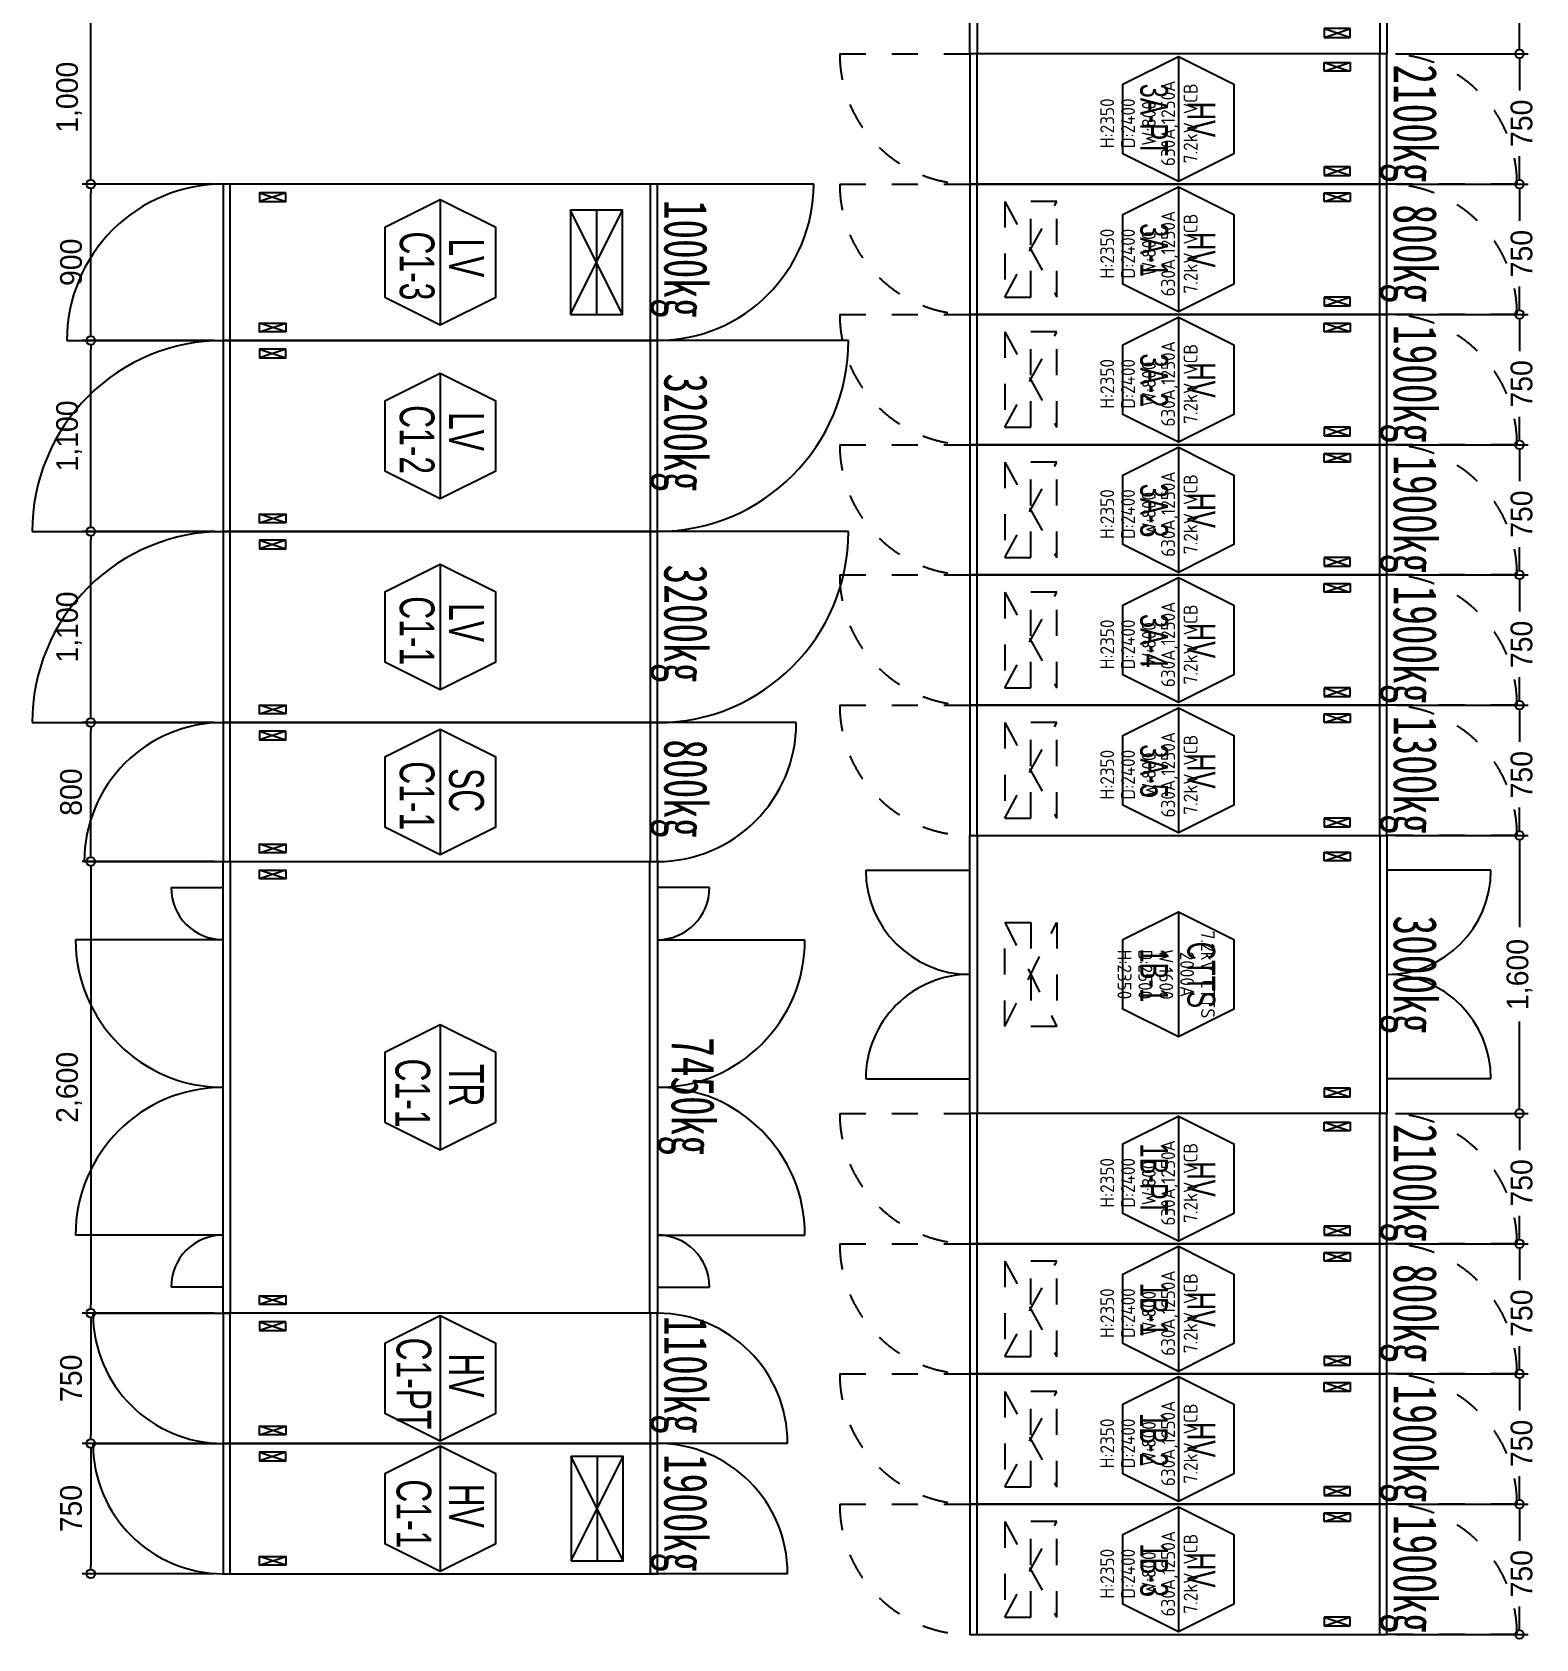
# Model space of a CAD drawing. Header units: millimetres. Extents: x 89978 to 501025, y -351975 to 837171.
# Drawn here: x 288250 to 296908, y -301025 to -291775 of the extents above; entities that cross this region are included whole.
import ezdxf
from ezdxf.enums import TextEntityAlignment as Align

# ---------------------------------------------------------------- set-up
doc = ezdxf.new("R2010")
doc.units = ezdxf.units.MM
doc.header["$LTSCALE"] = 150
doc.linetypes.add('D1', pattern=[3, 1, -1, 1])
doc.layers.get('Defpoints').update_dxf_attribs({"color": 150})
for name, color, linetype in [('------00 Switch Gear', 3, 'Continuous'), ('------00 Switch Gear_Number', 1, 'Continuous'), ('-----36 Dimension', 1, 'Continuous'), ('20251030_전기하중검토', 241, 'Continuous')]:
    doc.layers.add(name, color=color, linetype=linetype)
doc.layers.add('NOPLOT', color=191, linetype='Continuous', plot=False)
doc.styles.add('dd', font='')
doc.styles.add('ELEC', font='')
doc.styles.add('Gtx', font='')
doc.styles.add('WD', font='isocp2.shx', dxfattribs={"height": 75, "bigfont": 'whgtxt.shx'})
doc.styles.get('dd').set_extended_font_data('DotumChe')
doc.styles.get('ELEC').set_extended_font_data('Dotum')
doc.styles.get('Gtx').set_extended_font_data('Dotum')
doc.dimstyles.new('ELEC', dxfattribs={"dimscale": 100, "dimtxt": 2, "dimasz": 1, "dimexe": 2, "dimexo": 1, "dimgap": 1, "dimtad": 1, "dimdec": 0, "dimrnd": 0.25, "dimzin": 9, "dimdsep": 32, "dimlunit": 6, "dimtxsty": 'ELEC', "dimblk": 'Z_DOT', "dimcen": 3, "dimclrd": 7, "dimclre": 7, "dimclrt": 3, "dimadec": 0, "dimazin": 0, "dimtfac": 1, "dimtdec": 0, "dimtix": 1, "dimtmove": 2, "dimatfit": 1, "dimfxl": 1, "dimarcsym": 0})

# ---------------------------------------------------------------- blocks, each defined once
blk = doc.blocks.new('_DOTBLANK')
at = {"color": 0, "linetype": 'ByBlock'}
blk.add_line((-0.5, 0), (-1, 0), dxfattribs=at)
blk.add_circle((0, 0), 0.5, dxfattribs=at)
blk = doc.blocks.new('*D1596')
at = {"layer": '-----36 Dimension', "color": 0, "lineweight": -2, "transparency": 16777216}
for p, q in [((289297.8, -296550), (288537.3, -296550)), ((288587.3, -296600), (288587.3, -299100)), ((289301, -299150), (288537.3, -299150))]:
    blk.add_line(p, q, dxfattribs=at)
at = {"layer": 'Defpoints', "color": 0, "transparency": 16777216}
for p in [(289347.8, -296550, 0), (288587.3, -299150), (289351, -299150, 0)]:
    blk.add_point(p, dxfattribs=at)
at = {"layer": '-----36 Dimension', "color": 0, "lineweight": -2, "transparency": 16777216, "xscale": 50, "yscale": 50, "zscale": 50}
for p, rotation in [((288587.3, -296550), 90), ((288587.3, -299150), 270)]:
    blk.add_blockref('_DOTBLANK', p, dxfattribs=dict(at, rotation=rotation))
at = {"layer": '-----36 Dimension', "color": 0, "transparency": 16777216, "insert": (288462.6, -297850), "char_height": 125, "attachment_point": 5, "rotation": 90, "style": 'Gtx'}
blk.add_mtext('2,600', dxfattribs=at)
blk = doc.blocks.new('Z_DOT')
for p, q in [((0, -2), (0, 2)), ((-2, 0), (2, 0))]:
    blk.add_line(p, q)
for radius in [2.5, 1.25]:
    blk.add_circle((0, 0), radius)
blk = doc.blocks.new('*D1577')
at = {"layer": '-----36 Dimension', "color": 0, "lineweight": -2, "transparency": 16777216}
for p, q in [((296100, -296400), (296863.7, -296400)), ((296813.7, -296450), (296813.7, -296928.4)), ((296813.7, -297950), (296813.7, -297471.6)), ((296100, -298000), (296863.7, -298000))]:
    blk.add_line(p, q, dxfattribs=at)
at = {"layer": 'Defpoints', "color": 0, "transparency": 16777216}
for p in [(296050, -296400), (296050, -298000), (296813.7, -298000)]:
    blk.add_point(p, dxfattribs=at)
at = {"layer": '-----36 Dimension', "color": 0, "lineweight": -2, "transparency": 16777216, "xscale": 50, "yscale": 50, "zscale": 50}
for p, rotation in [((296813.7, -296400), 90), ((296813.7, -298000), 270)]:
    blk.add_blockref('_DOTBLANK', p, dxfattribs=dict(at, rotation=rotation))
at = {"layer": '-----36 Dimension', "color": 0, "transparency": 16777216, "insert": (296813.7, -297200), "char_height": 125, "attachment_point": 5, "rotation": 90, "style": 'Gtx'}
blk.add_mtext('1,600', dxfattribs=at)
blk = doc.blocks.new('1600X2400')
at = {"layer": '------00 Switch Gear', "linetype": 'Continuous'}
for p, q in [((-2360, 855), (-2360, 1600)), ((-42, 0), (-42, 1600)), ((-2360, 0), (-2360, 855))]:
    blk.add_line(p, q, dxfattribs=at)
at = {"layer": '------00 Switch Gear', "linetype": 'D1'}
for p, q in [((-2040, 1505), (-2190, 1455)), ((-2040, 1455), (-2190, 1505)), ((-2040, 95), (-2190, 145)), ((-2040, 145), (-2190, 95))]:
    blk.add_line(p, q, dxfattribs=at)
at = {"layer": '------00 Switch Gear'}
blk.add_lwpolyline([(0, 1600), (0, 0), (-2400, 0), (-2400, 1600)], close=True, dxfattribs=at)
at = {"layer": '------00 Switch Gear', "linetype": 'D1'}
for points in [[(-2190, 1505), (-2190, 1455), (-2040, 1455), (-2040, 1505)], [(-2190, 95), (-2190, 145), (-2040, 145), (-2040, 95)]]:
    blk.add_lwpolyline(points, close=True, dxfattribs=at)
at = {"layer": 'NOPLOT', "linetype": 'ByBlock'}
for p, q in [((-3000, 1400), (-2400, 1400)), ((600, 1400), (0, 1400)), ((-3000, 200), (-2400, 200)), ((600, 200), (0, 200))]:
    blk.add_line(p, q, dxfattribs=at)
for centre, start, end in [((-2400, 1400), 180, 270), ((0, 1400), 270, 0), ((-2400, 200), 90, 180), ((0, 200), 0, 90)]:
    blk.add_arc(centre, 600, start, end, dxfattribs=at)
blk = doc.blocks.new('*D1578')
at = {"layer": '-----36 Dimension', "color": 0, "lineweight": -2, "transparency": 16777216}
for p, q in [((296100, -298000), (296863.7, -298000)), ((296813.7, -298050), (296813.7, -298210.8)), ((296813.7, -298700), (296813.7, -298589.2)), ((296100, -298750), (296863.7, -298750))]:
    blk.add_line(p, q, dxfattribs=at)
at = {"layer": 'Defpoints', "color": 0, "transparency": 16777216}
for p in [(296050, -298000), (296050, -298750), (296813.7, -298750)]:
    blk.add_point(p, dxfattribs=at)
at = {"layer": '-----36 Dimension', "color": 0, "lineweight": -2, "transparency": 16777216, "xscale": 50, "yscale": 50, "zscale": 50}
for p, rotation in [((296813.7, -298000), 90), ((296813.7, -298750), 270)]:
    blk.add_blockref('_DOTBLANK', p, dxfattribs=dict(at, rotation=rotation))
at = {"layer": '-----36 Dimension', "color": 0, "transparency": 16777216, "insert": (296826.3, -298400), "char_height": 125, "attachment_point": 5, "rotation": 90, "style": 'Gtx'}
blk.add_mtext('750', dxfattribs=at)
blk = doc.blocks.new('750X2400')
at = {"layer": '------00 Switch Gear'}
for p, q in [((-2360, 750), (-2360, 0)), ((-42, 750), (-42, 0))]:
    blk.add_line(p, q, dxfattribs=at)
at = {"layer": '------00 Switch Gear', "linetype": 'D1'}
for p, q in [((-2040, 700), (-2190, 650)), ((-2040, 650), (-2190, 700)), ((-2040, 50), (-2190, 100)), ((-2040, 100), (-2190, 50))]:
    blk.add_line(p, q, dxfattribs=at)
at = {"layer": '------00 Switch Gear'}
blk.add_lwpolyline([(-2400, 750), (-2400, 0), (0, 0), (0, 750)], close=True, dxfattribs=at)
at = {"layer": '------00 Switch Gear', "linetype": 'D1'}
for points in [[(-2190, 700), (-2190, 650), (-2040, 650), (-2040, 700)], [(-2190, 50), (-2190, 100), (-2040, 100), (-2040, 50)]]:
    blk.add_lwpolyline(points, close=True, dxfattribs=at)
at = {"layer": 'NOPLOT', "linetype": 'D1'}
for p, q in [((-3150, 750), (-2400, 750)), ((750, 0), (0, 0))]:
    blk.add_line(p, q, dxfattribs=at)
for centre, start, end in [((-2400, 750), 180, 270), ((0, 0), 0, 90)]:
    blk.add_arc(centre, 750, start, end, dxfattribs=at)
blk = doc.blocks.new('*D1579')
at = {"layer": '-----36 Dimension', "color": 0, "lineweight": -2, "transparency": 16777216}
for p, q in [((296100, -298750), (296863.7, -298750)), ((296813.7, -298800), (296813.7, -298960.8)), ((296813.7, -299450), (296813.7, -299339.2)), ((296100, -299500), (296863.7, -299500))]:
    blk.add_line(p, q, dxfattribs=at)
at = {"layer": 'Defpoints', "color": 0, "transparency": 16777216}
for p in [(296050, -298750), (296050, -299500), (296813.7, -299500)]:
    blk.add_point(p, dxfattribs=at)
at = {"layer": '-----36 Dimension', "color": 0, "lineweight": -2, "transparency": 16777216, "xscale": 50, "yscale": 50, "zscale": 50}
for p, rotation in [((296813.7, -298750), 90), ((296813.7, -299500), 270)]:
    blk.add_blockref('_DOTBLANK', p, dxfattribs=dict(at, rotation=rotation))
at = {"layer": '-----36 Dimension', "color": 0, "transparency": 16777216, "insert": (296826.3, -299150), "char_height": 125, "attachment_point": 5, "rotation": 90, "style": 'Gtx'}
blk.add_mtext('750', dxfattribs=at)
blk = doc.blocks.new('*D1580')
at = {"layer": '-----36 Dimension', "color": 0, "lineweight": -2, "transparency": 16777216}
for p, q in [((296100, -299500), (296863.7, -299500)), ((296813.7, -299550), (296813.7, -299710.8)), ((296813.7, -300200), (296813.7, -300089.2)), ((296100, -300250), (296863.7, -300250))]:
    blk.add_line(p, q, dxfattribs=at)
at = {"layer": 'Defpoints', "color": 0, "transparency": 16777216}
for p in [(296050, -299500), (296050, -300250), (296813.7, -300250)]:
    blk.add_point(p, dxfattribs=at)
at = {"layer": '-----36 Dimension', "color": 0, "lineweight": -2, "transparency": 16777216, "xscale": 50, "yscale": 50, "zscale": 50}
for p, rotation in [((296813.7, -299500), 90), ((296813.7, -300250), 270)]:
    blk.add_blockref('_DOTBLANK', p, dxfattribs=dict(at, rotation=rotation))
at = {"layer": '-----36 Dimension', "color": 0, "transparency": 16777216, "insert": (296826.3, -299900), "char_height": 125, "attachment_point": 5, "rotation": 90, "style": 'Gtx'}
blk.add_mtext('750', dxfattribs=at)
blk = doc.blocks.new('*D1564')
at = {"layer": '-----36 Dimension', "color": 0, "lineweight": -2, "transparency": 16777216}
for p, q in [((296100, -300250), (296863.7, -300250)), ((296813.7, -300300), (296813.7, -300460.8)), ((296813.7, -300950), (296813.7, -300839.2)), ((296100, -301000), (296863.7, -301000))]:
    blk.add_line(p, q, dxfattribs=at)
at = {"layer": 'Defpoints', "color": 0, "transparency": 16777216}
for p in [(296050, -300250), (296050, -301000), (296813.7, -301000)]:
    blk.add_point(p, dxfattribs=at)
at = {"layer": '-----36 Dimension', "color": 0, "lineweight": -2, "transparency": 16777216, "xscale": 50, "yscale": 50, "zscale": 50}
for p, rotation in [((296813.7, -300250), 90), ((296813.7, -301000), 270)]:
    blk.add_blockref('_DOTBLANK', p, dxfattribs=dict(at, rotation=rotation))
at = {"layer": '-----36 Dimension', "color": 0, "transparency": 16777216, "insert": (296826.3, -300650), "char_height": 125, "attachment_point": 5, "rotation": 90, "style": 'Gtx'}
blk.add_mtext('750', dxfattribs=at)
blk = doc.blocks.new('*D1565')
at = {"layer": '-----36 Dimension', "color": 0, "lineweight": -2, "transparency": 16777216}
for p, q in [((296100, -290300), (296863.7, -290300)), ((296813.7, -290350), (296813.7, -290828.4)), ((296813.7, -291850), (296813.7, -291371.6)), ((296100, -291900), (296863.7, -291900))]:
    blk.add_line(p, q, dxfattribs=at)
at = {"layer": 'Defpoints', "color": 0, "transparency": 16777216}
for p in [(296050, -290300), (296050, -291900), (296813.7, -291900)]:
    blk.add_point(p, dxfattribs=at)
at = {"layer": '-----36 Dimension', "color": 0, "lineweight": -2, "transparency": 16777216, "xscale": 50, "yscale": 50, "zscale": 50}
for p, rotation in [((296813.7, -290300), 90), ((296813.7, -291900), 270)]:
    blk.add_blockref('_DOTBLANK', p, dxfattribs=dict(at, rotation=rotation))
at = {"layer": '-----36 Dimension', "color": 0, "transparency": 16777216, "insert": (296813.7, -291100), "char_height": 125, "attachment_point": 5, "rotation": 90, "style": 'Gtx'}
blk.add_mtext('1,600', dxfattribs=at)
blk = doc.blocks.new('*D1566')
at = {"layer": '-----36 Dimension', "color": 0, "lineweight": -2, "transparency": 16777216}
for p, q in [((296100, -291900), (296863.7, -291900)), ((296813.7, -291950), (296813.7, -292110.8)), ((296813.7, -292600), (296813.7, -292489.2)), ((296100, -292650), (296863.7, -292650))]:
    blk.add_line(p, q, dxfattribs=at)
at = {"layer": 'Defpoints', "color": 0, "transparency": 16777216}
for p in [(296050, -291900), (296050, -292650), (296813.7, -292650)]:
    blk.add_point(p, dxfattribs=at)
at = {"layer": '-----36 Dimension', "color": 0, "lineweight": -2, "transparency": 16777216, "xscale": 50, "yscale": 50, "zscale": 50}
for p, rotation in [((296813.7, -291900), 90), ((296813.7, -292650), 270)]:
    blk.add_blockref('_DOTBLANK', p, dxfattribs=dict(at, rotation=rotation))
at = {"layer": '-----36 Dimension', "color": 0, "transparency": 16777216, "insert": (296826.3, -292300), "char_height": 125, "attachment_point": 5, "rotation": 90, "style": 'Gtx'}
blk.add_mtext('750', dxfattribs=at)
blk = doc.blocks.new('*D1567')
at = {"layer": '-----36 Dimension', "color": 0, "lineweight": -2, "transparency": 16777216}
for p, q in [((296100, -292650), (296863.7, -292650)), ((296813.7, -292700), (296813.7, -292860.8)), ((296813.7, -293350), (296813.7, -293239.2)), ((296100, -293400), (296863.7, -293400))]:
    blk.add_line(p, q, dxfattribs=at)
at = {"layer": 'Defpoints', "color": 0, "transparency": 16777216}
for p in [(296050, -292650), (296050, -293400), (296813.7, -293400)]:
    blk.add_point(p, dxfattribs=at)
at = {"layer": '-----36 Dimension', "color": 0, "lineweight": -2, "transparency": 16777216, "xscale": 50, "yscale": 50, "zscale": 50}
for p, rotation in [((296813.7, -292650), 90), ((296813.7, -293400), 270)]:
    blk.add_blockref('_DOTBLANK', p, dxfattribs=dict(at, rotation=rotation))
at = {"layer": '-----36 Dimension', "color": 0, "transparency": 16777216, "insert": (296826.3, -293050), "char_height": 125, "attachment_point": 5, "rotation": 90, "style": 'Gtx'}
blk.add_mtext('750', dxfattribs=at)
blk = doc.blocks.new('*D1568')
at = {"layer": '-----36 Dimension', "color": 0, "lineweight": -2, "transparency": 16777216}
for p, q in [((296100, -293400), (296863.7, -293400)), ((296813.7, -293450), (296813.7, -293610.8)), ((296813.7, -294100), (296813.7, -293989.2)), ((296100, -294150), (296863.7, -294150))]:
    blk.add_line(p, q, dxfattribs=at)
at = {"layer": 'Defpoints', "color": 0, "transparency": 16777216}
for p in [(296050, -293400), (296050, -294150), (296813.7, -294150)]:
    blk.add_point(p, dxfattribs=at)
at = {"layer": '-----36 Dimension', "color": 0, "lineweight": -2, "transparency": 16777216, "xscale": 50, "yscale": 50, "zscale": 50}
for p, rotation in [((296813.7, -293400), 90), ((296813.7, -294150), 270)]:
    blk.add_blockref('_DOTBLANK', p, dxfattribs=dict(at, rotation=rotation))
at = {"layer": '-----36 Dimension', "color": 0, "transparency": 16777216, "insert": (296826.3, -293800), "char_height": 125, "attachment_point": 5, "rotation": 90, "style": 'Gtx'}
blk.add_mtext('750', dxfattribs=at)
blk = doc.blocks.new('*D1569')
at = {"layer": '-----36 Dimension', "color": 0, "lineweight": -2, "transparency": 16777216}
for p, q in [((296100, -294150), (296863.7, -294150)), ((296813.7, -294200), (296813.7, -294360.8)), ((296813.7, -294850), (296813.7, -294739.2)), ((296100, -294900), (296863.7, -294900))]:
    blk.add_line(p, q, dxfattribs=at)
at = {"layer": 'Defpoints', "color": 0, "transparency": 16777216}
for p in [(296050, -294150), (296050, -294900), (296813.7, -294900)]:
    blk.add_point(p, dxfattribs=at)
at = {"layer": '-----36 Dimension', "color": 0, "lineweight": -2, "transparency": 16777216, "xscale": 50, "yscale": 50, "zscale": 50}
for p, rotation in [((296813.7, -294150), 90), ((296813.7, -294900), 270)]:
    blk.add_blockref('_DOTBLANK', p, dxfattribs=dict(at, rotation=rotation))
at = {"layer": '-----36 Dimension', "color": 0, "transparency": 16777216, "insert": (296826.3, -294550), "char_height": 125, "attachment_point": 5, "rotation": 90, "style": 'Gtx'}
blk.add_mtext('750', dxfattribs=at)
blk = doc.blocks.new('*D1570')
at = {"layer": '-----36 Dimension', "color": 0, "lineweight": -2, "transparency": 16777216}
for p, q in [((296100, -294900), (296863.7, -294900)), ((296813.7, -294950), (296813.7, -295110.8)), ((296813.7, -295600), (296813.7, -295489.2)), ((296100, -295650), (296863.7, -295650))]:
    blk.add_line(p, q, dxfattribs=at)
at = {"layer": 'Defpoints', "color": 0, "transparency": 16777216}
for p in [(296050, -294900), (296050, -295650), (296813.7, -295650)]:
    blk.add_point(p, dxfattribs=at)
at = {"layer": '-----36 Dimension', "color": 0, "lineweight": -2, "transparency": 16777216, "xscale": 50, "yscale": 50, "zscale": 50}
for p, rotation in [((296813.7, -294900), 90), ((296813.7, -295650), 270)]:
    blk.add_blockref('_DOTBLANK', p, dxfattribs=dict(at, rotation=rotation))
at = {"layer": '-----36 Dimension', "color": 0, "transparency": 16777216, "insert": (296826.3, -295300), "char_height": 125, "attachment_point": 5, "rotation": 90, "style": 'Gtx'}
blk.add_mtext('750', dxfattribs=at)
blk = doc.blocks.new('*D1571')
at = {"layer": '-----36 Dimension', "color": 0, "lineweight": -2, "transparency": 16777216}
for p, q in [((296100, -295650), (296863.7, -295650)), ((296813.7, -295700), (296813.7, -295860.8)), ((296813.7, -296350), (296813.7, -296239.2)), ((296100, -296400), (296863.7, -296400))]:
    blk.add_line(p, q, dxfattribs=at)
at = {"layer": 'Defpoints', "color": 0, "transparency": 16777216}
for p in [(296050, -295650), (296050, -296400), (296813.7, -296400)]:
    blk.add_point(p, dxfattribs=at)
at = {"layer": '-----36 Dimension', "color": 0, "lineweight": -2, "transparency": 16777216, "xscale": 50, "yscale": 50, "zscale": 50}
for p, rotation in [((296813.7, -295650), 90), ((296813.7, -296400), 270)]:
    blk.add_blockref('_DOTBLANK', p, dxfattribs=dict(at, rotation=rotation))
at = {"layer": '-----36 Dimension', "color": 0, "transparency": 16777216, "insert": (296826.3, -296050), "char_height": 125, "attachment_point": 5, "rotation": 90, "style": 'Gtx'}
blk.add_mtext('750', dxfattribs=at)
blk = doc.blocks.new('750X2500')
at = {"layer": '------00 Switch Gear'}
for p, q in [((-3250, 750), (-2458, 750)), ((-2460, 750), (-2460, 0)), ((-40, 750), (-40, 0)), ((-210, 700), (-360, 650)), ((-360, 700), (-210, 650)), ((-210, 50), (-360, 100)), ((-360, 50), (-210, 100)), ((750, 0), (-42, 0))]:
    blk.add_line(p, q, dxfattribs=at)
for points in [[(-2500, 750), (-2500, 0), (0, 0), (0, 750)], [(-360, 700), (-210, 700), (-210, 650), (-360, 650)], [(-360, 50), (-210, 50), (-210, 100), (-360, 100)]]:
    blk.add_lwpolyline(points, close=True, dxfattribs=at)
for centre, start, end in [((-2500, 750), 180, 270), ((0, 0), 0, 90)]:
    blk.add_arc(centre, 750, start, end, dxfattribs=at)
blk = doc.blocks.new('800X2500')
at = {"layer": '------00 Switch Gear'}
for p, q in [((-2460, 800), (-2460, 0)), ((-210, 750), (-360, 700)), ((-360, 750), (-210, 700)), ((800, 800), (-42, 800)), ((-40, 800), (-40, 0)), ((-210, 50), (-360, 100)), ((-360, 50), (-210, 100)), ((-3300, 0), (-2458, 0))]:
    blk.add_line(p, q, dxfattribs=at)
for points in [[(-2500, 800), (-2500, 0), (0, 0), (0, 800)], [(-360, 750), (-210, 750), (-210, 700), (-360, 700)], [(-360, 50), (-210, 50), (-210, 100), (-360, 100)]]:
    blk.add_lwpolyline(points, close=True, dxfattribs=at)
for centre, start, end in [((-2500, 0), 90, 180), ((0, 800), 270, 0)]:
    blk.add_arc(centre, 800, start, end, dxfattribs=at)
blk = doc.blocks.new('1100X2500')
at = {"layer": '------00 Switch Gear'}
for p, q in [((-2460, 1100), (-2460, 0)), ((-210, 1050), (-360, 1000)), ((-360, 1050), (-210, 1000)), ((1100, 1100), (-42, 1100)), ((-40, 1100), (-40, 0)), ((-210, 50), (-360, 100)), ((-360, 50), (-210, 100)), ((-3600, 0), (-2458, 0))]:
    blk.add_line(p, q, dxfattribs=at)
at = {"layer": '------00 Switch Gear', "elevation": 0}
for points in [[(-2500, 1100), (-2500, 0), (0, 0), (0, 1100)], [(-360, 1050), (-210, 1050), (-210, 1000), (-360, 1000)], [(-360, 50), (-210, 50), (-210, 100), (-360, 100)]]:
    blk.add_lwpolyline(points, close=True, dxfattribs=at)
at = {"layer": '------00 Switch Gear'}
for centre, start, end in [((-2500, 0), 90, 180), ((0, 1100), 270, 0)]:
    blk.add_arc(centre, 1100, start, end, dxfattribs=at)
blk = doc.blocks.new('900X2500')
at = {"layer": '------00 Switch Gear'}
for p, q in [((-2460, 900), (-2460, 0)), ((-210, 850), (-360, 800)), ((-360, 850), (-210, 800)), ((900, 900), (-42, 900)), ((-40, 900), (-40, 0)), ((-210, 50), (-360, 100)), ((-360, 50), (-210, 100)), ((-3400, 0), (-2458, 0))]:
    blk.add_line(p, q, dxfattribs=at)
at = {"layer": '------00 Switch Gear', "elevation": 0}
for points in [[(-2500, 900), (-2500, 0), (0, 0), (0, 900)], [(-360, 850), (-210, 850), (-210, 800), (-360, 800)], [(-360, 50), (-210, 50), (-210, 100), (-360, 100)]]:
    blk.add_lwpolyline(points, close=True, dxfattribs=at)
at = {"layer": '------00 Switch Gear'}
for centre, start, end in [((-2500, 0), 90, 180), ((0, 900), 270, 0)]:
    blk.add_arc(centre, 900, start, end, dxfattribs=at)
blk = doc.blocks.new('*D1552')
at = {"layer": '-----36 Dimension', "color": 0, "lineweight": -2, "transparency": 16777216}
for p, q in [((289301, -299150), (288537.3, -299150)), ((288587.3, -299200), (288587.3, -299850)), ((289300, -299900), (288537.3, -299900))]:
    blk.add_line(p, q, dxfattribs=at)
at = {"layer": 'Defpoints', "color": 0, "transparency": 16777216}
for p in [(289351, -299150), (288587.3, -299900), (289350, -299900)]:
    blk.add_point(p, dxfattribs=at)
at = {"layer": '-----36 Dimension', "color": 0, "lineweight": -2, "transparency": 16777216, "xscale": 50, "yscale": 50, "zscale": 50}
for p, rotation in [((288587.3, -299150), 90), ((288587.3, -299900), 270)]:
    blk.add_blockref('_DOTBLANK', p, dxfattribs=dict(at, rotation=rotation))
at = {"layer": '-----36 Dimension', "color": 0, "transparency": 16777216, "insert": (288474.7, -299525), "char_height": 125, "attachment_point": 5, "rotation": 90, "style": 'Gtx'}
blk.add_mtext('750', dxfattribs=at)
blk = doc.blocks.new('*D1553')
at = {"layer": '-----36 Dimension', "color": 0, "lineweight": -2, "transparency": 16777216}
for p, q in [((289300, -299900), (288537.3, -299900)), ((288587.3, -299950), (288587.3, -300600)), ((289300, -300650), (288537.3, -300650))]:
    blk.add_line(p, q, dxfattribs=at)
at = {"layer": 'Defpoints', "color": 0, "transparency": 16777216}
for p in [(289350, -299900), (288587.3, -300650), (289350, -300650)]:
    blk.add_point(p, dxfattribs=at)
at = {"layer": '-----36 Dimension', "color": 0, "lineweight": -2, "transparency": 16777216, "xscale": 50, "yscale": 50, "zscale": 50}
for p, rotation in [((288587.3, -299900), 90), ((288587.3, -300650), 270)]:
    blk.add_blockref('_DOTBLANK', p, dxfattribs=dict(at, rotation=rotation))
at = {"layer": '-----36 Dimension', "color": 0, "transparency": 16777216, "insert": (288474.7, -300275), "char_height": 125, "attachment_point": 5, "rotation": 90, "style": 'Gtx'}
blk.add_mtext('750', dxfattribs=at)
blk = doc.blocks.new('*D1563')
at = {"layer": '-----36 Dimension', "color": 0, "lineweight": -2, "transparency": 16777216}
for p, q in [((289300, -295750), (288537.3, -295750)), ((288587.3, -296500), (288587.3, -295800)), ((289297.8, -296550), (288537.3, -296550))]:
    blk.add_line(p, q, dxfattribs=at)
at = {"layer": 'Defpoints', "color": 0, "transparency": 16777216}
for p in [(288587.3, -295750), (289350, -295750), (289347.8, -296550)]:
    blk.add_point(p, dxfattribs=at)
at = {"layer": '-----36 Dimension', "color": 0, "lineweight": -2, "transparency": 16777216, "xscale": 50, "yscale": 50, "zscale": 50}
for p, rotation in [((288587.3, -295750), 90), ((288587.3, -296550), 270)]:
    blk.add_blockref('_DOTBLANK', p, dxfattribs=dict(at, rotation=rotation))
at = {"layer": '-----36 Dimension', "color": 0, "transparency": 16777216, "insert": (288474.7, -296150), "char_height": 125, "attachment_point": 5, "rotation": 90, "style": 'Gtx'}
blk.add_mtext('800', dxfattribs=at)
blk = doc.blocks.new('*D1649')
at = {"layer": '-----36 Dimension', "color": 0, "lineweight": -2, "transparency": 16777216}
for p, q in [((289300, -294650), (288537.3, -294650)), ((288587.3, -295700), (288587.3, -294700)), ((289300, -295750), (288537.3, -295750))]:
    blk.add_line(p, q, dxfattribs=at)
at = {"layer": 'Defpoints', "color": 0, "transparency": 16777216}
for p in [(288587.3, -294650), (289350, -294650), (289350, -295750)]:
    blk.add_point(p, dxfattribs=at)
at = {"layer": '-----36 Dimension', "color": 0, "lineweight": -2, "transparency": 16777216, "xscale": 50, "yscale": 50, "zscale": 50}
for p, rotation in [((288587.3, -294650), 90), ((288587.3, -295750), 270)]:
    blk.add_blockref('_DOTBLANK', p, dxfattribs=dict(at, rotation=rotation))
at = {"layer": '-----36 Dimension', "color": 0, "transparency": 16777216, "insert": (288462.6, -295200), "char_height": 125, "attachment_point": 5, "rotation": 90, "style": 'Gtx'}
blk.add_mtext('1,100', dxfattribs=at)
blk = doc.blocks.new('*D1650')
at = {"layer": '-----36 Dimension', "color": 0, "lineweight": -2, "transparency": 16777216}
for p, q in [((289300, -293550), (288537.3, -293550)), ((288587.3, -294600), (288587.3, -293600)), ((289300, -294650), (288537.3, -294650))]:
    blk.add_line(p, q, dxfattribs=at)
at = {"layer": 'Defpoints', "color": 0, "transparency": 16777216}
for p in [(288587.3, -293550), (289350, -293550), (289350, -294650)]:
    blk.add_point(p, dxfattribs=at)
at = {"layer": '-----36 Dimension', "color": 0, "lineweight": -2, "transparency": 16777216, "xscale": 50, "yscale": 50, "zscale": 50}
for p, rotation in [((288587.3, -293550), 90), ((288587.3, -294650), 270)]:
    blk.add_blockref('_DOTBLANK', p, dxfattribs=dict(at, rotation=rotation))
at = {"layer": '-----36 Dimension', "color": 0, "transparency": 16777216, "insert": (288462.6, -294100), "char_height": 125, "attachment_point": 5, "rotation": 90, "style": 'Gtx'}
blk.add_mtext('1,100', dxfattribs=at)
blk = doc.blocks.new('*D1651')
at = {"layer": '-----36 Dimension', "color": 0, "lineweight": -2, "transparency": 16777216}
for p, q in [((289300, -292650), (288537.3, -292650)), ((288587.3, -293500), (288587.3, -292700)), ((289300, -293550), (288537.3, -293550))]:
    blk.add_line(p, q, dxfattribs=at)
at = {"layer": 'Defpoints', "color": 0, "transparency": 16777216}
for p in [(288587.3, -292650), (289350, -292650), (289350, -293550)]:
    blk.add_point(p, dxfattribs=at)
at = {"layer": '-----36 Dimension', "color": 0, "lineweight": -2, "transparency": 16777216, "xscale": 50, "yscale": 50, "zscale": 50}
for p, rotation in [((288587.3, -292650), 90), ((288587.3, -293550), 270)]:
    blk.add_blockref('_DOTBLANK', p, dxfattribs=dict(at, rotation=rotation))
at = {"layer": '-----36 Dimension', "color": 0, "transparency": 16777216, "insert": (288474.7, -293100), "char_height": 125, "attachment_point": 5, "rotation": 90, "style": 'Gtx'}
blk.add_mtext('900', dxfattribs=at)
blk = doc.blocks.new('*D1652')
at = {"layer": '-----36 Dimension', "color": 0, "lineweight": -2, "transparency": 16777216}
for p, q in [((289300, -291650), (288537.3, -291650)), ((288587.3, -292600), (288587.3, -291700)), ((289300, -292650), (288537.3, -292650))]:
    blk.add_line(p, q, dxfattribs=at)
at = {"layer": 'Defpoints', "color": 0, "transparency": 16777216}
for p in [(288587.3, -291650), (289350, -291650), (289350, -292650)]:
    blk.add_point(p, dxfattribs=at)
at = {"layer": '-----36 Dimension', "color": 0, "lineweight": -2, "transparency": 16777216, "xscale": 50, "yscale": 50, "zscale": 50}
for p, rotation in [((288587.3, -291650), 90), ((288587.3, -292650), 270)]:
    blk.add_blockref('_DOTBLANK', p, dxfattribs=dict(at, rotation=rotation))
at = {"layer": '-----36 Dimension', "color": 0, "transparency": 16777216, "insert": (288462.6, -292150), "char_height": 125, "attachment_point": 5, "rotation": 90, "style": 'Gtx'}
blk.add_mtext('1,000', dxfattribs=at)

msp = doc.modelspace()

# ---------------------------------------------------------------- linework, layer by layer
at = {"layer": '------00 Switch Gear'}
for p, q in [((289392, -299150, 0), (289392, -296550, 0)), ((291806, -299150, 0), (291806, -296550, 0)), ((289710, -296650, 0), (289560, -296600, 0)), ((289710, -296600, 0), (289560, -296650, 0)), ((289050, -296700, 0), (289350, -296700, 0)), ((292150, -296700, 0), (291850, -296700, 0)), ((289350, -297000, 0), (288500, -297000, 0)), ((291850, -297000, 0), (292700, -297000, 0)), ((289350, -298700, 0), (288500, -298700, 0)), ((291850, -298700, 0), (292700, -298700, 0)), ((289350, -299000, 0), (289050, -299000, 0)), ((289710, -299100, 0), (289560, -299050, 0)), ((289710, -299050, 0), (289560, -299100, 0)), ((291850, -299000, 0), (292150, -299000, 0))]:
    msp.add_line(p, q, dxfattribs=at)
at = {"layer": '------00 Switch Gear', "elevation": 0}
for points in [[(289350, -299150), (289350, -296550), (291850, -296550), (291850, -299150)], [(289560, -296650), (289560, -296600), (289710, -296600), (289710, -296650)], [(289560, -299100), (289560, -299050), (289710, -299050), (289710, -299100)]]:
    msp.add_lwpolyline(points, close=True, dxfattribs=at)
at = {"layer": '------00 Switch Gear'}
for centre, radius, start, end in [((289350, -296700, 0), 300, 180, 270), ((291850, -296700, 0), 300, 270, 0), ((289350, -297000, 0), 850, 180, 270), ((291850, -297000, 0), 850, 270, 0), ((289350, -298700, 0), 850, 90, 180), ((291850, -298700, 0), 850, 0, 90), ((289350, -299000, 0), 300, 90, 180), ((291850, -299000, 0), 300, 0, 90)]:
    msp.add_arc(centre, radius, start, end, dxfattribs=at)
at = {"layer": '------00 Switch Gear_Number', "color": 1, "lineweight": -2}
for points in [[(294850, -291915), (294850, -292635), (294530, -292475.4), (294530, -292074.6), (294850, -291915), (295170, -292074.6), (295170, -292475.4), (294850, -292635)], [(294850, -292665), (294850, -293385), (294530, -293225.4), (294530, -292824.6), (294850, -292665), (295170, -292824.6), (295170, -293225.4), (294850, -293385)], [(294850, -293415), (294850, -294135), (294530, -293975.4), (294530, -293574.6), (294850, -293415), (295170, -293574.6), (295170, -293975.4), (294850, -294135)], [(294850, -294165), (294850, -294885), (294530, -294725.4), (294530, -294324.6), (294850, -294165), (295170, -294324.6), (295170, -294725.4), (294850, -294885)], [(294850, -294915), (294850, -295635), (294530, -295475.4), (294530, -295074.6), (294850, -294915), (295170, -295074.6), (295170, -295475.4), (294850, -295635)], [(294850, -295665), (294850, -296385), (294530, -296225.4), (294530, -295824.6), (294850, -295665), (295170, -295824.6), (295170, -296225.4), (294850, -296385)], [(294850, -296840), (294850, -297560), (294530, -297400.4), (294530, -296999.6), (294850, -296840), (295170, -296999.6), (295170, -297400.4), (294850, -297560)], [(294850, -298015), (294850, -298735), (294530, -298575.4), (294530, -298174.6), (294850, -298015), (295170, -298174.6), (295170, -298575.4), (294850, -298735)], [(294850, -298765), (294850, -299485), (294530, -299325.4), (294530, -298924.6), (294850, -298765), (295170, -298924.6), (295170, -299325.4), (294850, -299485)], [(294850, -299515), (294850, -300235), (294530, -300075.4), (294530, -299674.6), (294850, -299515), (295170, -299674.6), (295170, -300075.4), (294850, -300235)], [(294850, -300265), (294850, -300985), (294530, -300825.4), (294530, -300424.6), (294850, -300265), (295170, -300424.6), (295170, -300825.4), (294850, -300985)]]:
    msp.add_lwpolyline(points, dxfattribs=at)
at = {"layer": '------00 Switch Gear_Number', "color": 1}
for points in [[(290600, -292740), (290600, -293460), (290920, -293300.4), (290920, -292899.6), (290600, -292740), (290280, -292899.6), (290280, -293300.4), (290600, -293460)], [(290600, -293740), (290600, -294460), (290920, -294300.4), (290920, -293899.6), (290600, -293740), (290280, -293899.6), (290280, -294300.4), (290600, -294460)], [(290600, -294840), (290600, -295560), (290920, -295400.4), (290920, -294999.6), (290600, -294840), (290280, -294999.6), (290280, -295400.4), (290600, -295560)], [(290600, -295790), (290600, -296510), (290920, -296350.4), (290920, -295949.6), (290600, -295790), (290280, -295949.6), (290280, -296350.4), (290600, -296510)]]:
    msp.add_lwpolyline(points, dxfattribs=at)
at = {"layer": '------00 Switch Gear_Number', "color": 1, "elevation": 0}
for points in [[(290600, -297490), (290600, -298210), (290920, -298050.4), (290920, -297649.6), (290600, -297490), (290280, -297649.6), (290280, -298050.4), (290600, -298210)], [(290600, -299165), (290600, -299885), (290920, -299725.4), (290920, -299324.6), (290600, -299165), (290280, -299324.6), (290280, -299725.4), (290600, -299885)], [(290600, -299915), (290600, -300635), (290920, -300475.4), (290920, -300074.6), (290600, -299915), (290280, -300074.6), (290280, -300475.4), (290600, -300635)]]:
    msp.add_lwpolyline(points, dxfattribs=at)
at = {"layer": 'NOPLOT', "linetype": 'D1'}
for p, q in [((293850, -293300), (294150, -292750)), ((293850, -292750), (294150, -293300)), ((294000, -293300), (294000, -292750)), ((293850, -294050), (294150, -293500)), ((293850, -293500), (294150, -294050)), ((294000, -294050), (294000, -293500)), ((293850, -294800), (294150, -294250)), ((293850, -294250), (294150, -294800)), ((294000, -294800), (294000, -294250)), ((293850, -295550), (294150, -295000)), ((293850, -295000), (294150, -295550)), ((294000, -295550), (294000, -295000)), ((293850, -296300), (294150, -295750)), ((293850, -295750), (294150, -296300)), ((294000, -296300), (294000, -295750)), ((293850, -296900), (294150, -297500)), ((293850, -297500), (294150, -296900)), ((294000, -296900), (294000, -297500)), ((293850, -299400), (294150, -298850)), ((293850, -298850), (294150, -299400)), ((294000, -299400), (294000, -298850)), ((293850, -300150), (294150, -299600)), ((293850, -299600), (294150, -300150)), ((294000, -300150), (294000, -299600)), ((293850, -300900), (294150, -300350)), ((293850, -300350), (294150, -300900)), ((294000, -300900), (294000, -300350))]:
    msp.add_line(p, q, dxfattribs=at)
at = {"layer": 'NOPLOT'}
for p, q in [((291350, -293400), (291650, -292800)), ((291650, -293400), (291350, -292800)), ((291500, -292800), (291500, -293400)), ((291354, -300575), (291654, -299975)), ((291654, -300575), (291354, -299975)), ((291504, -299975), (291504, -300575))]:
    msp.add_line(p, q, dxfattribs=at)
at = {"layer": 'NOPLOT', "linetype": 'D1'}
for points in [[(294150, -293300), (294150, -292750), (293850, -292750), (293850, -293300)], [(294150, -294050), (294150, -293500), (293850, -293500), (293850, -294050)], [(294150, -294800), (294150, -294250), (293850, -294250), (293850, -294800)], [(294150, -295550), (294150, -295000), (293850, -295000), (293850, -295550)], [(294150, -296300), (294150, -295750), (293850, -295750), (293850, -296300)], [(294150, -296900), (294150, -297500), (293850, -297500), (293850, -296900)], [(294150, -299400), (294150, -298850), (293850, -298850), (293850, -299400)], [(294150, -300150), (294150, -299600), (293850, -299600), (293850, -300150)], [(294150, -300900), (294150, -300350), (293850, -300350), (293850, -300900)]]:
    msp.add_lwpolyline(points, close=True, dxfattribs=at)
at = {"layer": 'NOPLOT', "elevation": 0}
msp.add_lwpolyline([(291350, -293400), (291650, -293400), (291650, -292800), (291350, -292800)], close=True, dxfattribs=at)
at = {"layer": 'NOPLOT'}
msp.add_lwpolyline([(291354, -300575), (291654, -300575), (291654, -299975), (291354, -299975)], close=True, dxfattribs=at)

# ---------------------------------------------------------------- block references
at = {"layer": '------00 Switch Gear', "rotation": 180}
for name, p in [('1600X2400', (293650, -290300)), ('750X2400', (293650, -291900)), ('900X2500', (289350, -292650)), ('750X2400', (293650, -292650)), ('750X2400', (293650, -293400)), ('1100X2500', (289350, -293550)), ('750X2400', (293650, -294150)), ('1100X2500', (289350, -294650)), ('750X2400', (293650, -294900)), ('750X2400', (293650, -295650)), ('800X2500', (289350, -295750)), ('1600X2400', (293650, -296400)), ('750X2400', (293650, -298000)), ('750X2400', (293650, -298750)), ('750X2500', (289350, -299150)), ('750X2400', (293650, -299500)), ('750X2500', (289350, -299900)), ('750X2400', (293650, -300250))]:
    msp.add_blockref(name, p, dxfattribs=at)

# ---------------------------------------------------------------- texts
at = {"layer": '------00 Switch Gear_Number', "color": 7, "lineweight": -2, "style": 'ELEC', "width": 0.7}
for s, p in [('3A-PT', (294710.4, -292279.4)), ('HV', (294982, -292277.5)), ('3A-1', (294710.4, -293029.4)), ('HV', (294982, -293027.5)), ('3A-2', (294710.4, -293779.4)), ('HV', (294982, -293777.5)), ('3A-3', (294710.4, -294529.4)), ('HV', (294982, -294527.5)), ('3A-4', (294710.4, -295279.4)), ('HV', (294982, -295277.5)), ('3A-5', (294710.4, -296029.4)), ('HV', (294982, -296027.5)), ('1B-1', (294710.4, -297204.4)), ('CTTS', (294982, -297202.5)), ('1B-PT', (294710.4, -298379.4)), ('HV', (294982, -298377.5)), ('1B-1', (294710.4, -299129.4)), ('HV', (294982, -299127.5)), ('1B-2', (294710.4, -299879.4)), ('HV', (294982, -299877.5)), ('1B-3', (294710.4, -300629.4)), ('HV', (294982, -300627.5))]:
    msp.add_text(s, height=160, rotation=270, dxfattribs=at).set_placement(p, align=Align.MIDDLE)
at = {"layer": '------00 Switch Gear_Number', "color": 0, "style": 'ELEC', "width": 0.7}
for s, p in [('C1-3', (290466.6, -293120.8)), ('LV', (290751.2, -293074)), ('C1-2', (290466.6, -294120.8)), ('LV', (290751.2, -294074)), ('C1-1', (290466.6, -295220.8)), ('LV', (290751.2, -295174)), ('C1-1', (290466.6, -296170.8)), ('SC', (290751.2, -296139.1)), ('C1-1', (290441.7, -297882.5, 0)), ('TR', (290751.2, -297837.8, 0)), ('C1-PT', (290448.3, -299555.1)), ('HV', (290751.2, -299508.3)), ('C1-1', (290448.3, -300305.1)), ('HV', (290751.2, -300258.3))]:
    msp.add_text(s, height=200, rotation=270, dxfattribs=at).set_placement(p, align=Align.MIDDLE_CENTER)
at = {"layer": '20251030_전기하중검토', "style": 'dd', "width": 0.7}
for s, p in [('2100kg', (296179.5, -292300)), ('1000kg', (291979.5, -293079.3)), ('800kg', (296179.5, -293050)), ('1900kg', (296179.5, -293800)), ('3200kg', (291979.5, -294079.3)), ('1900kg', (296179.5, -294550)), ('3200kg', (291979.5, -295179.3)), ('1900kg', (296179.5, -295300)), ('1300kg', (296179.5, -296050)), ('800kg', (291979.5, -296129.3)), ('3000kg', (296179.5, -297200)), ('7450kg', (292021.5, -297900, 0)), ('2100kg', (296179.5, -298400)), ('800kg', (296179.5, -299150)), ('1100kg', (291979.5, -299504.3)), ('1900kg', (296179.5, -299900)), ('1900kg', (291979.5, -300300)), ('1900kg', (296179.5, -300650))]:
    msp.add_text(s, height=250, rotation=270, dxfattribs=at).set_placement(p, align=Align.MIDDLE)
at = {"layer": 'NOPLOT', "linetype": 'D1', "style": 'WD'}
for s, rotation, p in [('630A,1250A', 90, (294800, -292300)), ('7.2kV VCB', 90, (294920, -292300)), ('H:2350', 90, (294440, -292300)), ('D:2400', 90, (294560, -292300)), ('W:800', 90, (294680, -292300)), ('630A,1250A', 90, (294800, -293050)), ('7.2kV VCB', 90, (294920, -293050)), ('H:2350', 90, (294440, -293050)), ('D:2400', 90, (294560, -293050)), ('W:800', 90, (294680, -293050)), ('630A,1250A', 90, (294800, -293800)), ('7.2kV VCB', 90, (294920, -293800)), ('H:2350', 90, (294440, -293800)), ('D:2400', 90, (294560, -293800)), ('W:800', 90, (294680, -293800)), ('630A,1250A', 90, (294800, -294550)), ('7.2kV VCB', 90, (294920, -294550)), ('H:2350', 90, (294440, -294550)), ('D:2400', 90, (294560, -294550)), ('W:800', 90, (294680, -294550)), ('630A,1250A', 90, (294800, -295300)), ('H:2350', 90, (294440, -295300)), ('D:2400', 90, (294560, -295300)), ('7.2kV VCB', 90, (294920, -295300)), ('W:800', 90, (294680, -295300)), ('630A,1250A', 90, (294800, -296050)), ('7.2kV VCB', 90, (294920, -296050)), ('H:2350', 90, (294440, -296050)), ('D:2400', 90, (294560, -296050)), ('W:800', 90, (294680, -296050)), ('7.2kV CTTS', 270, (295020, -297200)), ('H:2350', 270, (294540, -297200)), ('D:2500', 270, (294660, -297200)), ('W:1600', 270, (294780, -297200)), ('2000A', 270, (294900, -297200)), ('630A,1250A', 90, (294800, -298400)), ('7.2kV VCB', 90, (294920, -298400)), ('H:2350', 90, (294440, -298400)), ('D:2400', 90, (294560, -298400)), ('W:800', 90, (294680, -298400)), ('630A,1250A', 90, (294800, -299150)), ('7.2kV VCB', 90, (294920, -299150)), ('H:2350', 90, (294440, -299150)), ('D:2400', 90, (294560, -299150)), ('W:800', 90, (294680, -299150)), ('630A,1250A', 90, (294800, -299900)), ('7.2kV VCB', 90, (294920, -299900)), ('H:2350', 90, (294440, -299900)), ('D:2400', 90, (294560, -299900)), ('W:800', 90, (294680, -299900)), ('630A,1250A', 90, (294800, -300650)), ('7.2kV VCB', 90, (294920, -300650)), ('H:2350', 90, (294440, -300650)), ('D:2400', 90, (294560, -300650)), ('W:800', 90, (294680, -300650))]:
    msp.add_text(s, height=80, rotation=rotation, dxfattribs=at).set_placement(p, align=Align.MIDDLE)

# ---------------------------------------------------------------- dimensions: what is measured, and where the dimension line sits
at = {"layer": '-----36 Dimension'}
for base, p1, p2, picture, middle in [((296813.7, -291900), (296050, -290300), (296050, -291900), '*D1565', (296813.7, -291100)), ((296813.7, -292650), (296050, -291900), (296050, -292650), '*D1566', (296826.3, -292300)), ((296813.7, -293400), (296050, -292650), (296050, -293400), '*D1567', (296826.3, -293050)), ((296813.7, -294150), (296050, -293400), (296050, -294150), '*D1568', (296826.3, -293800)), ((296813.7, -294900), (296050, -294150), (296050, -294900), '*D1569', (296826.3, -294550)), ((296813.7, -295650), (296050, -294900), (296050, -295650), '*D1570', (296826.3, -295300)), ((296813.7, -296400), (296050, -295650), (296050, -296400), '*D1571', (296826.3, -296050)), ((296813.7, -298000), (296050, -296400), (296050, -298000), '*D1577', (296813.7, -297200)), ((296813.7, -298750), (296050, -298000), (296050, -298750), '*D1578', (296826.3, -298400)), ((296813.7, -299500), (296050, -298750), (296050, -299500), '*D1579', (296826.3, -299150)), ((296813.7, -300250), (296050, -299500), (296050, -300250), '*D1580', (296826.3, -299900)), ((296813.7, -301000), (296050, -300250), (296050, -301000), '*D1564', (296826.3, -300650))]:
    dim = msp.add_linear_dim(base=base, p1=p1, p2=p2, angle=90, dimstyle='ELEC', override={"dimscale": 50, "dimtxt": 2.5, "dimexe": 1, "dimtad": 2, "dimtxsty": 'Gtx', "dimblk1": 'DOTBLANK', "dimblk2": 'DOTBLANK', "dimsah": 1, "dimclrd": 0, "dimclre": 0, "dimclrt": 0}, dxfattribs=at)
    dim.commit()
    dim.dimension.update_dxf_attribs({"geometry": picture, "text_midpoint": middle, "dimtype": 160})
for base, p1, p2, picture, middle in [((288587.3, -291650), (289350, -292650), (289350, -291650), '*D1652', (288462.6, -292150)), ((288587.3, -292650), (289350, -293550), (289350, -292650), '*D1651', (288474.7, -293100)), ((288587.3, -293550), (289350, -294650), (289350, -293550), '*D1650', (288462.6, -294100)), ((288587.3, -294650), (289350, -295750), (289350, -294650), '*D1649', (288462.6, -295200)), ((288587.3, -295750), (289347.8, -296550), (289350, -295750), '*D1563', (288474.7, -296150)), ((288587.3, -299150, 0), (289347.8, -296550), (289351, -299150), '*D1596', (288462.6, -297850, 0)), ((288587.3, -299900), (289351, -299150), (289350, -299900), '*D1552', (288474.7, -299525)), ((288587.3, -300650), (289350, -299900), (289350, -300650), '*D1553', (288474.7, -300275))]:
    dim = msp.add_linear_dim(base=base, p1=p1, p2=p2, angle=90, dimstyle='ELEC', override={"dimscale": 50, "dimtxt": 2.5, "dimexe": 1, "dimtad": 2, "dimtxsty": 'Gtx', "dimblk1": 'DOTBLANK', "dimblk2": 'DOTBLANK', "dimsah": 1, "dimclrd": 0, "dimclre": 0, "dimclrt": 0}, dxfattribs=at)
    dim.commit()
    dim.dimension.update_dxf_attribs({"geometry": picture, "text_midpoint": middle})

doc.saveas('drawing.dxf')
